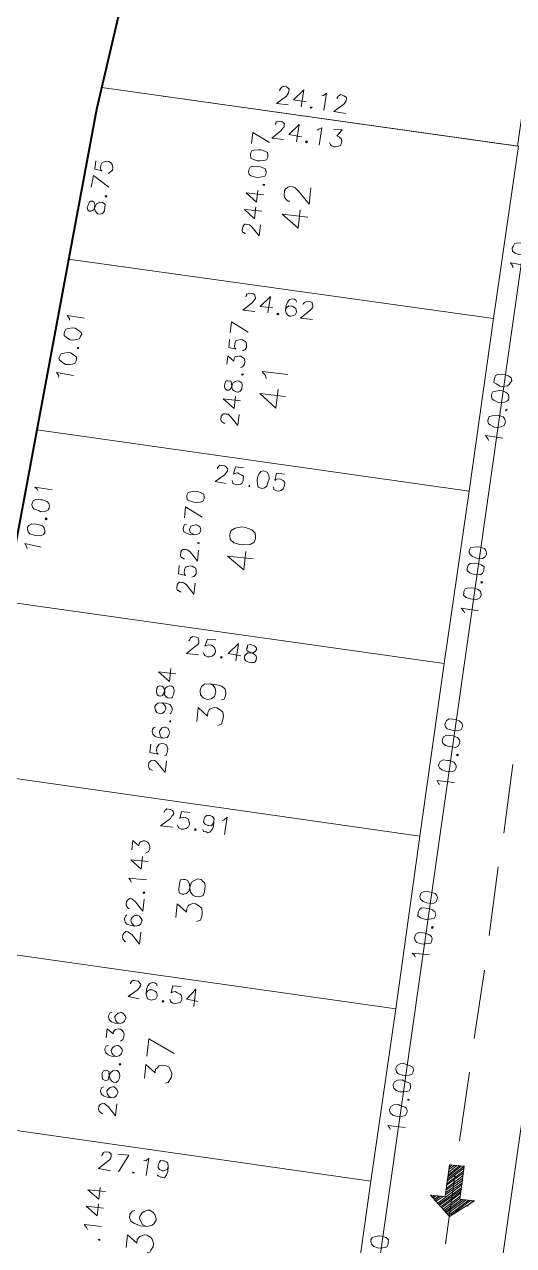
# Model space of a CAD drawing. Header units: metres. Extents: x -977055 to 805873, y -1033982 to 242021.
# Drawn here: x 2396.6 to 2424.8, y 828 to 898.4 of the extents above; entities that cross this region are included whole.
import ezdxf

# ---------------------------------------------------------------- set-up
doc = ezdxf.new("R2010")
doc.units = ezdxf.units.M
for name, color, linetype in [('PDF_acera', 7, 'Continuous'), ('PDF_areas por lote', 7, 'Continuous'), ('PDF_COTAS', 7, 'Continuous'), ('PDF_linea de centro', 7, 'Continuous'), ('PDF_LOTES', 7, 'Continuous'), ('PDF_No. lotes', 7, 'Continuous'), ('PDF_Poligono Ceres', 7, 'Continuous'), ('PDF_VIAS', 7, 'Continuous')]:
    doc.layers.add(name, color=color, linetype=linetype)

# ---------------------------------------------------------------- blocks, each defined once
blk = doc.blocks.new('CALLE')
at = {"layer": 'PDF_acera', "lineweight": 9}
blk.add_lwpolyline([(-252.9576, -89.201952), (-307.105344, -49.702464), (-306.046944, -17.865792), (-307.317024, -16.51104), (-314.76816, -16.257024), (-401.895648, -17.950464), (-475.348608, -28.280448), (-505.661184, -25.18992), (-527.252544, -16.595712), (-544.694976, -0.169344), (-560.697984, 15.706656), (-555.067296, 23.07312), (-538.30224, 6.435072), (-522.299232, -8.67888), (-503.417376, -16.172352), (-483.942816, -18.162144), (-475.517952, -19.008864), (-402.61536, -8.763552), (-314.725824, -7.070112), (-69.8544, -15.410304), (-68.457312, -14.097888), (-67.94928, 1.100736)], dxfattribs=at)
blk.add_lwpolyline([(-135.305856, -20.1096), (-136.575936, -18.712512), (-191.655072, -16.849728), (-193.009824, -18.119808), (-194.068224, -49.236768), (-192.798144, -50.59152), (-137.719008, -52.454304), (-136.364256, -51.184224)], close=True, dxfattribs=at)
at = {"layer": 'PDF_areas por lote', "lineweight": 9}
for points in [[(-182.383488, 1.90512), (-182.298816, 1.947456), (-182.171808, 2.074464), (-182.171808, 1.27008)], [(-181.325088, 1.27008), (-181.325088, 2.074464), (-181.706112, 1.524096), (-181.155744, 1.524096)], [(-180.56304, 1.27008), (-180.56304, 2.074464), (-180.944064, 1.524096), (-180.393696, 1.524096)], [(-177.006816, 1.778112), (-177.006816, 1.820448), (-176.96448, 1.90512), (-176.922144, 1.947456), (-176.837472, 1.989792), (-176.710464, 1.989792), (-176.625792, 1.947456), (-176.583456, 1.90512), (-176.54112, 1.820448), (-176.54112, 1.735776), (-176.583456, 1.69344), (-176.668128, 1.566432), (-177.049152, 1.185408), (-176.498784, 1.185408)], [(-175.779072, 1.862784), (-175.821408, 1.947456), (-175.948416, 1.989792), (-175.990752, 1.989792), (-176.11776, 1.947456), (-176.202432, 1.820448), (-176.244768, 1.651104), (-176.244768, 1.439424), (-176.202432, 1.312416), (-176.11776, 1.227744), (-175.990752, 1.185408), (-175.948416, 1.185408), (-175.863744, 1.227744), (-175.779072, 1.312416), (-175.736736, 1.397088), (-175.736736, 1.439424), (-175.779072, 1.566432), (-175.863744, 1.651104), (-175.948416, 1.69344), (-175.990752, 1.69344), (-176.11776, 1.651104), (-176.202432, 1.566432), (-176.244768, 1.439424)], [(-173.873952, 1.862784), (-173.916288, 1.947456), (-174.043296, 1.989792), (-174.085632, 1.989792), (-174.21264, 1.947456), (-174.297312, 1.820448), (-174.339648, 1.651104), (-174.339648, 1.439424), (-174.297312, 1.312416), (-174.21264, 1.227744), (-174.085632, 1.185408), (-174.043296, 1.185408), (-173.958624, 1.227744), (-173.873952, 1.312416), (-173.831616, 1.397088), (-173.831616, 1.439424), (-173.873952, 1.566432), (-173.958624, 1.651104), (-174.043296, 1.69344), (-174.085632, 1.69344), (-174.21264, 1.651104), (-174.297312, 1.566432), (-174.339648, 1.439424)], [(-173.535264, 1.989792), (-173.111904, 1.989792), (-173.323584, 1.69344), (-173.238912, 1.69344), (-173.15424, 1.651104), (-173.111904, 1.608768), (-173.069568, 1.48176), (-173.069568, 1.397088), (-173.111904, 1.312416), (-173.196576, 1.227744), (-173.281248, 1.185408), (-173.408256, 1.185408), (-173.535264, 1.227744), (-173.5776, 1.27008), (-173.619936, 1.312416)], [(-172.349856, 1.862784), (-172.392192, 1.947456), (-172.5192, 1.989792), (-172.561536, 1.989792), (-172.688544, 1.947456), (-172.773216, 1.820448), (-172.815552, 1.651104), (-172.815552, 1.439424), (-172.773216, 1.312416), (-172.688544, 1.227744), (-172.561536, 1.185408), (-172.5192, 1.185408), (-172.434528, 1.227744), (-172.349856, 1.312416), (-172.30752, 1.397088), (-172.30752, 1.439424), (-172.349856, 1.566432), (-172.434528, 1.651104), (-172.5192, 1.69344), (-172.561536, 1.69344), (-172.688544, 1.651104), (-172.773216, 1.566432), (-172.815552, 1.439424)], [(-169.047648, 1.566432), (-169.047648, 1.608768), (-169.005312, 1.651104), (-168.962976, 1.69344), (-168.878304, 1.735776), (-168.751296, 1.735776), (-168.666624, 1.69344), (-168.624288, 1.651104), (-168.581952, 1.608768), (-168.581952, 1.524096), (-168.624288, 1.439424), (-168.70896, 1.312416), (-169.089984, 0.931392), (-168.539616, 0.931392)], [(-167.819904, 1.651104), (-167.86224, 1.69344), (-167.989248, 1.735776), (-168.031584, 1.735776), (-168.158592, 1.69344), (-168.243264, 1.608768), (-168.2856, 1.397088), (-168.2856, 1.227744), (-168.243264, 1.0584), (-168.158592, 0.973728), (-168.031584, 0.931392), (-167.989248, 0.931392), (-167.904576, 0.973728), (-167.819904, 1.0584), (-167.777568, 1.185408), (-167.777568, 1.227744), (-167.819904, 1.312416), (-167.904576, 1.397088), (-167.989248, 1.439424), (-168.031584, 1.439424), (-168.158592, 1.397088), (-168.243264, 1.312416), (-168.2856, 1.227744)], [(-167.523552, 1.566432), (-167.523552, 1.608768), (-167.481216, 1.651104), (-167.43888, 1.69344), (-167.354208, 1.735776), (-167.2272, 1.735776), (-167.142528, 1.69344), (-167.100192, 1.651104), (-167.057856, 1.608768), (-167.057856, 1.524096), (-167.100192, 1.439424), (-167.184864, 1.312416), (-167.565888, 0.931392), (-167.01552, 0.931392)], [(-166.295808, 1.608768), (-166.211136, 1.651104), (-166.126464, 1.735776), (-166.126464, 0.931392)], [(-165.279744, 0.931392), (-165.279744, 1.735776), (-165.660768, 1.227744), (-165.068064, 1.227744)], [(-164.814048, 1.735776), (-164.390688, 1.735776), (-164.602368, 1.439424), (-164.517696, 1.439424), (-164.433024, 1.397088), (-164.390688, 1.354752), (-164.348352, 1.27008), (-164.348352, 1.185408), (-164.390688, 1.0584), (-164.47536, 0.973728), (-164.602368, 0.931392), (-164.68704, 0.931392), (-164.814048, 0.973728), (-164.856384, 1.016064), (-164.89872, 1.100736)], [(-161.08848, 1.185408), (-161.08848, 1.227744), (-161.046144, 1.312416), (-161.003808, 1.354752), (-160.919136, 1.397088), (-160.749792, 1.397088), (-160.707456, 1.354752), (-160.66512, 1.312416), (-160.622784, 1.227744), (-160.622784, 1.143072), (-160.66512, 1.0584), (-160.749792, 0.973728), (-161.130816, 0.592704), (-160.580448, 0.592704)], [(-159.903072, 1.397088), (-160.284096, 1.397088), (-160.326432, 1.016064), (-160.284096, 1.0584), (-160.157088, 1.100736), (-160.03008, 1.100736), (-159.945408, 1.0584), (-159.860736, 1.016064), (-159.8184, 0.889056), (-159.8184, 0.804384), (-159.860736, 0.677376), (-159.945408, 0.63504), (-160.03008, 0.592704), (-160.157088, 0.592704), (-160.284096, 0.63504), (-160.326432, 0.63504), (-160.368768, 0.719712)], [(-159.098688, 1.27008), (-159.141024, 1.354752), (-159.225696, 1.397088), (-159.310368, 1.397088), (-159.437376, 1.354752), (-159.522048, 1.227744), (-159.564384, 1.016064), (-159.564384, 0.84672), (-159.522048, 0.677376), (-159.437376, 0.63504), (-159.310368, 0.592704), (-159.268032, 0.592704), (-159.18336, 0.63504), (-159.098688, 0.677376), (-159.056352, 0.804384), (-159.056352, 0.84672), (-159.098688, 0.973728), (-159.18336, 1.016064), (-159.268032, 1.0584), (-159.310368, 1.0584), (-159.437376, 1.016064), (-159.522048, 0.973728), (-159.564384, 0.84672)], [(-157.955616, 1.100736), (-157.997952, 1.016064), (-158.082624, 0.931392), (-158.167296, 0.889056), (-158.209632, 0.889056), (-158.33664, 0.931392), (-158.421312, 1.016064), (-158.463648, 1.100736), (-158.463648, 1.143072), (-158.421312, 1.27008), (-158.33664, 1.354752), (-158.209632, 1.397088), (-158.167296, 1.397088), (-158.082624, 1.354752), (-157.997952, 1.27008), (-157.955616, 1.100736), (-157.955616, 0.931392), (-157.997952, 0.719712), (-158.082624, 0.63504), (-158.167296, 0.592704), (-158.251968, 0.592704), (-158.378976, 0.63504), (-158.421312, 0.677376)], [(-156.558528, 0.592704), (-156.558528, 1.397088), (-156.939552, 0.84672), (-156.346848, 0.84672)], [(-152.790624, 0.762048), (-152.790624, 0.804384), (-152.748288, 0.889056), (-152.748288, 0.931392), (-152.663616, 0.973728), (-152.494272, 0.973728), (-152.4096, 0.931392), (-152.367264, 0.889056), (-152.367264, 0.804384), (-152.367264, 0.762048), (-152.367264, 0.677376), (-152.451936, 0.550368), (-152.83296, 0.169344), (-152.324928, 0.169344)], [(-151.605216, 0.973728), (-151.98624, 0.973728), (-152.028576, 0.63504), (-151.98624, 0.677376), (-151.901568, 0.719712), (-151.77456, 0.719712), (-151.647552, 0.677376), (-151.605216, 0.592704), (-151.56288, 0.465696), (-151.56288, 0.381024), (-151.605216, 0.296352), (-151.647552, 0.21168), (-151.77456, 0.169344), (-151.901568, 0.169344), (-151.98624, 0.21168), (-152.028576, 0.254016), (-152.070912, 0.338688)], [(-151.266528, 0.762048), (-151.266528, 0.804384), (-151.224192, 0.889056), (-151.224192, 0.931392), (-151.13952, 0.973728), (-150.970176, 0.973728), (-150.885504, 0.931392), (-150.843168, 0.889056), (-150.843168, 0.804384), (-150.843168, 0.762048), (-150.843168, 0.677376), (-150.92784, 0.550368), (-151.308864, 0.169344), (-150.800832, 0.169344)], [(-149.700096, 0.84672), (-149.700096, 0.931392), (-149.827104, 0.973728), (-149.911776, 0.973728), (-150.038784, 0.931392), (-150.08112, 0.804384), (-150.123456, 0.63504), (-150.123456, 0.42336), (-150.08112, 0.296352), (-150.038784, 0.21168), (-149.911776, 0.169344), (-149.86944, 0.169344), (-149.742432, 0.21168), (-149.700096, 0.296352), (-149.65776, 0.381024), (-149.65776, 0.42336), (-149.700096, 0.550368), (-149.742432, 0.63504), (-149.86944, 0.677376), (-149.911776, 0.677376), (-150.038784, 0.63504), (-150.08112, 0.550368), (-150.123456, 0.42336)], [(-149.276736, 0.169344), (-148.895712, 0.973728), (-149.403744, 0.973728)], [(-144.873792, -0.42336), (-144.873792, -0.381024), (-144.831456, -0.296352), (-144.831456, -0.254016), (-144.746784, -0.21168), (-144.57744, -0.21168), (-144.492768, -0.254016), (-144.450432, -0.296352), (-144.450432, -0.381024), (-144.450432, -0.42336), (-144.450432, -0.508032), (-144.535104, -0.63504), (-144.916128, -1.016064), (-144.408096, -1.016064)], [(-143.773056, -1.016064), (-143.773056, -0.21168), (-144.15408, -0.762048), (-143.603712, -0.762048)], [(-142.164288, -0.21168), (-141.783264, -0.21168), (-141.994944, -0.508032), (-141.867936, -0.508032), (-141.783264, -0.550368), (-141.783264, -0.592704), (-141.740928, -0.719712), (-141.740928, -0.804384), (-141.783264, -0.889056), (-141.8256, -0.973728), (-141.952608, -1.016064), (-142.079616, -1.016064), (-142.164288, -0.973728), (-142.206624, -0.931392), (-142.24896, -0.84672)], [(-141.021216, -0.21168), (-141.40224, -0.21168), (-141.444576, -0.550368), (-141.40224, -0.508032), (-141.317568, -0.465696), (-141.19056, -0.465696), (-141.063552, -0.508032), (-141.021216, -0.592704), (-140.97888, -0.719712), (-140.97888, -0.804384), (-141.021216, -0.889056), (-141.063552, -0.973728), (-141.19056, -1.016064), (-141.317568, -1.016064), (-141.40224, -0.973728), (-141.444576, -0.931392), (-141.486912, -0.84672)], [(-140.597856, -1.016064), (-140.216832, -0.21168), (-140.724864, -0.21168)], [(-136.11024, -0.42336), (-136.11024, -0.381024), (-136.067904, -0.338688), (-136.067904, -0.296352), (-135.983232, -0.254016), (-135.813888, -0.254016), (-135.729216, -0.296352), (-135.68688, -0.338688), (-135.68688, -0.381024), (-135.68688, -0.465696), (-135.68688, -0.550368), (-135.771552, -0.677376), (-136.152576, -1.0584), (-135.644544, -1.0584)], [(-135.009504, -1.0584), (-135.009504, -0.254016), (-135.390528, -0.762048), (-134.84016, -0.762048)], [(-134.247456, -1.0584), (-134.247456, -0.254016), (-134.62848, -0.762048), (-134.078112, -0.762048)], [(-131.834304, -1.0584), (-131.45328, -0.254016), (-131.961312, -0.254016)]]:
    blk.add_lwpolyline(points, dxfattribs=at)
for points in [[(-175.313376, 1.989792), (-175.440384, 1.947456), (-175.48272, 1.862784), (-175.48272, 1.778112), (-175.440384, 1.69344), (-175.355712, 1.69344), (-175.186368, 1.651104), (-175.101696, 1.608768), (-175.017024, 1.524096), (-174.974688, 1.439424), (-174.974688, 1.312416), (-175.017024, 1.27008), (-175.05936, 1.227744), (-175.186368, 1.185408), (-175.313376, 1.185408), (-175.440384, 1.227744), (-175.48272, 1.27008), (-175.525056, 1.312416), (-175.525056, 1.439424), (-175.48272, 1.524096), (-175.398048, 1.608768), (-175.27104, 1.651104), (-175.144032, 1.69344), (-175.05936, 1.69344), (-175.017024, 1.778112), (-175.017024, 1.862784), (-175.05936, 1.947456), (-175.186368, 1.989792)], [(-182.806848, 1.354752), (-182.806848, 1.312416), (-182.806848, 1.27008), (-182.764512, 1.312416)], [(-174.678336, 1.27008), (-174.720672, 1.227744), (-174.678336, 1.185408), (-174.636, 1.227744)], [(-157.48992, 1.397088), (-157.616928, 1.354752), (-157.659264, 1.27008), (-157.659264, 1.185408), (-157.616928, 1.100736), (-157.532256, 1.0584), (-157.362912, 1.016064), (-157.27824, 1.016064), (-157.193568, 0.931392), (-157.151232, 0.84672), (-157.151232, 0.719712), (-157.193568, 0.63504), (-157.235904, 0.63504), (-157.320576, 0.592704), (-157.48992, 0.592704), (-157.616928, 0.63504), (-157.659264, 0.63504), (-157.7016, 0.719712), (-157.7016, 0.84672), (-157.659264, 0.931392), (-157.574592, 1.016064), (-157.447584, 1.016064), (-157.320576, 1.0584), (-157.235904, 1.100736), (-157.193568, 1.185408), (-157.193568, 1.27008), (-157.235904, 1.354752), (-157.320576, 1.397088)], [(-166.719168, 1.016064), (-166.761504, 0.973728), (-166.719168, 0.931392), (-166.676832, 0.973728)], [(-158.76, 0.63504), (-158.802336, 0.63504), (-158.76, 0.592704), (-158.717664, 0.63504)], [(-148.430016, 0.973728), (-148.557024, 0.931392), (-148.59936, 0.804384), (-148.641696, 0.63504), (-148.641696, 0.508032), (-148.59936, 0.338688), (-148.557024, 0.21168), (-148.430016, 0.169344), (-148.345344, 0.169344), (-148.218336, 0.21168), (-148.176, 0.338688), (-148.133664, 0.508032), (-148.133664, 0.63504), (-148.176, 0.804384), (-148.218336, 0.931392), (-148.345344, 0.973728)], [(-150.462144, 0.254016), (-150.50448, 0.21168), (-150.462144, 0.169344), (-150.462144, 0.21168)], [(-143.222688, -0.21168), (-143.30736, -0.254016), (-143.349696, -0.338688), (-143.349696, -0.42336), (-143.30736, -0.465696), (-143.265024, -0.508032), (-143.09568, -0.550368), (-142.968672, -0.592704), (-142.926336, -0.677376), (-142.884, -0.762048), (-142.884, -0.84672), (-142.926336, -0.931392), (-142.926336, -0.973728), (-143.053344, -1.016064), (-143.222688, -1.016064), (-143.30736, -0.973728), (-143.349696, -0.931392), (-143.392032, -0.84672), (-143.392032, -0.762048), (-143.349696, -0.677376), (-143.30736, -0.592704), (-143.180352, -0.550368), (-143.011008, -0.508032), (-142.926336, -0.465696), (-142.926336, -0.42336), (-142.926336, -0.338688), (-142.926336, -0.254016), (-143.053344, -0.21168)], [(-133.273728, -0.254016), (-133.400736, -0.296352), (-133.443072, -0.381024), (-133.485408, -0.592704), (-133.485408, -0.719712), (-133.443072, -0.889056), (-133.400736, -1.016064), (-133.273728, -1.0584), (-133.189056, -1.0584), (-133.062048, -1.016064), (-133.019712, -0.889056), (-132.977376, -0.719712), (-132.977376, -0.592704), (-133.019712, -0.381024), (-133.062048, -0.296352), (-133.189056, -0.254016)], [(-132.51168, -0.254016), (-132.638688, -0.296352), (-132.681024, -0.381024), (-132.72336, -0.592704), (-132.72336, -0.719712), (-132.681024, -0.889056), (-132.638688, -1.016064), (-132.51168, -1.0584), (-132.427008, -1.0584), (-132.3, -1.016064), (-132.257664, -0.889056), (-132.215328, -0.719712), (-132.215328, -0.592704), (-132.257664, -0.381024), (-132.3, -0.296352), (-132.427008, -0.254016)], [(-142.545312, -0.931392), (-142.587648, -0.973728), (-142.545312, -1.016064), (-142.545312, -0.973728)], [(-133.78176, -0.973728), (-133.824096, -1.016064), (-133.78176, -1.0584), (-133.78176, -1.016064)]]:
    blk.add_lwpolyline(points, close=True, dxfattribs=at)
at = {"layer": 'PDF_COTAS', "lineweight": 9}
for points in [[(-151.56288, 8.001504), (-151.478208, 8.04384), (-151.3512, 8.128512), (-151.435872, 7.366464)], [(-148.895712, 7.789824), (-148.81104, 7.83216), (-148.726368, 7.959168), (-148.768704, 7.154784)], [(-143.603712, 7.4088), (-143.51904, 7.4088), (-143.392032, 7.535808), (-143.434368, 6.731424)], [(-140.936544, 7.19712), (-140.851872, 7.19712), (-140.724864, 7.324128), (-140.7672, 6.519744)], [(-134.670816, 6.054048), (-134.20512, 6.816096), (-134.755488, 6.858432)], [(-133.527744, 6.77376), (-133.908768, 6.77376), (-133.951104, 6.435072), (-133.951104, 6.477408), (-133.824096, 6.519744), (-133.697088, 6.519744), (-133.57008, 6.477408), (-133.527744, 6.392736), (-133.485408, 6.265728), (-133.485408, 6.181056), (-133.527744, 6.096384), (-133.612416, 6.011712), (-133.739424, 5.969376), (-133.866432, 5.969376), (-133.951104, 6.054048), (-133.99344, 6.096384), (-134.035776, 6.13872)], [(-129.421152, -1.27008), (-129.378816, -1.27008), (-129.294144, -1.312416), (-129.251808, -1.354752), (-129.209472, -1.397088), (-129.209472, -1.566432), (-129.251808, -1.651104), (-129.294144, -1.69344), (-129.378816, -1.69344), (-129.463488, -1.69344), (-129.54816, -1.651104), (-129.632832, -1.608768), (-130.013856, -1.185408), (-130.013856, -1.735776)], [(-130.056192, -2.32848), (-129.251808, -2.370816), (-129.75984, -1.947456), (-129.802176, -2.54016)], [(-129.421152, -3.217536), (-129.421152, -3.302208), (-129.294144, -3.429216), (-130.098528, -3.38688)], [(-129.505824, -3.937248), (-129.463488, -3.937248), (-129.378816, -3.979584), (-129.33648, -4.02192), (-129.294144, -4.064256), (-129.33648, -4.2336), (-129.378816, -4.318272), (-129.378816, -4.360608), (-129.463488, -4.360608), (-129.54816, -4.360608), (-129.632832, -4.318272), (-129.717504, -4.275936), (-130.098528, -3.852576), (-130.140864, -4.402944)], [(-176.32944, -11.43072), (-176.244768, -11.388384), (-176.160096, -11.303712), (-176.160096, -12.108096)], [(-168.327936, -11.727072), (-168.243264, -11.684736), (-168.158592, -11.557728), (-168.158592, -12.362112)], [(-160.326432, -11.981088), (-160.284096, -11.938752), (-160.157088, -11.85408), (-160.157088, -12.658464)], [(-152.367264, -12.27744), (-152.282592, -12.235104), (-152.155584, -12.108096), (-152.19792, -12.91248)], [(-144.36576, -12.531456), (-144.281088, -12.48912), (-144.15408, -12.362112), (-144.196416, -13.166496)], [(-136.364256, -12.785472), (-136.279584, -12.785472), (-136.152576, -12.658464), (-136.194912, -13.462848)]]:
    blk.add_lwpolyline(points, dxfattribs=at)
for points in [[(-150.673824, 8.086176), (-150.800832, 8.04384), (-150.885504, 7.959168), (-150.92784, 7.747488), (-150.92784, 7.662816), (-150.92784, 7.451136), (-150.843168, 7.324128), (-150.758496, 7.281792), (-150.673824, 7.281792), (-150.546816, 7.324128), (-150.462144, 7.4088), (-150.419808, 7.62048), (-150.419808, 7.705152), (-150.419808, 7.916832), (-150.50448, 8.04384), (-150.589152, 8.086176)], [(-149.530752, 8.001504), (-149.65776, 7.959168), (-149.742432, 7.874496), (-149.784768, 7.662816), (-149.827104, 7.578144), (-149.784768, 7.366464), (-149.700096, 7.239456), (-149.615424, 7.19712), (-149.530752, 7.19712), (-149.403744, 7.239456), (-149.319072, 7.324128), (-149.276736, 7.535808), (-149.276736, 7.62048), (-149.276736, 7.83216), (-149.361408, 7.959168), (-149.488416, 8.001504)], [(-150.123456, 7.324128), (-150.165792, 7.281792), (-150.123456, 7.239456), (-150.08112, 7.281792)], [(-142.714656, 7.493472), (-142.799328, 7.451136), (-142.884, 7.324128), (-142.968672, 7.154784), (-142.968672, 7.027776), (-142.926336, 6.858432), (-142.884, 6.731424), (-142.756992, 6.689088), (-142.67232, 6.689088), (-142.587648, 6.689088), (-142.502976, 6.816096), (-142.418304, 6.98544), (-142.418304, 7.112448), (-142.46064, 7.281792), (-142.502976, 7.4088), (-142.629984, 7.451136)], [(-141.571584, 7.366464), (-141.656256, 7.366464), (-141.740928, 7.239456), (-141.8256, 7.070112), (-141.8256, 6.943104), (-141.783264, 6.77376), (-141.740928, 6.646752), (-141.61392, 6.604416), (-141.529248, 6.56208), (-141.444576, 6.604416), (-141.359904, 6.731424), (-141.275232, 6.900768), (-141.275232, 7.027776), (-141.317568, 7.19712), (-141.359904, 7.324128), (-141.486912, 7.366464)], [(-135.68688, 6.943104), (-135.813888, 6.900768), (-135.856224, 6.816096), (-135.856224, 6.77376), (-135.813888, 6.689088), (-135.771552, 6.646752), (-135.602208, 6.56208), (-135.4752, 6.519744), (-135.432864, 6.435072), (-135.390528, 6.392736), (-135.390528, 6.265728), (-135.432864, 6.181056), (-135.4752, 6.13872), (-135.602208, 6.13872), (-135.771552, 6.13872), (-135.856224, 6.181056), (-135.89856, 6.223392), (-135.940896, 6.308064), (-135.940896, 6.435072), (-135.89856, 6.477408), (-135.813888, 6.56208), (-135.68688, 6.604416), (-135.517536, 6.604416), (-135.432864, 6.646752), (-135.390528, 6.731424), (-135.390528, 6.816096), (-135.432864, 6.858432), (-135.559872, 6.900768)], [(-142.164288, 6.689088), (-142.206624, 6.689088), (-142.164288, 6.646752), (-142.121952, 6.646752)], [(-135.094176, 6.181056), (-135.136512, 6.13872), (-135.094176, 6.096384), (-135.05184, 6.13872)], [(-179.589312, 1.143072), (-179.546976, 1.69344), (-179.165952, 1.312416), (-179.08128, 1.227744), (-178.996608, 1.185408), (-178.911936, 1.185408), (-178.827264, 1.185408), (-178.784928, 1.227744), (-178.742592, 1.312416), (-178.742592, 1.48176), (-178.784928, 1.566432), (-178.827264, 1.566432), (-178.911936, 1.608768), (-178.954272, 1.608768), (-178.911936, 1.608768), (-178.827264, 1.566432), (-178.784928, 1.566432), (-178.742592, 1.48176), (-178.742592, 1.312416), (-178.784928, 1.227744), (-178.827264, 1.185408), (-178.911936, 1.185408), (-178.996608, 1.185408), (-179.08128, 1.227744), (-179.165952, 1.312416), (-179.546976, 1.69344)], [(-171.587808, 0.677376), (-171.545472, 1.185408), (-171.206784, 0.804384), (-171.079776, 0.719712), (-170.995104, 0.677376), (-170.910432, 0.677376), (-170.868096, 0.719712), (-170.82576, 0.762048), (-170.783424, 0.804384), (-170.783424, 0.973728), (-170.783424, 1.0584), (-170.82576, 1.100736), (-170.910432, 1.143072), (-170.952768, 1.143072), (-170.910432, 1.143072), (-170.82576, 1.100736), (-170.783424, 1.0584), (-170.783424, 0.973728), (-170.783424, 0.804384), (-170.82576, 0.762048), (-170.868096, 0.719712), (-170.910432, 0.677376), (-170.995104, 0.677376), (-171.079776, 0.719712), (-171.206784, 0.804384), (-171.545472, 1.185408)], [(-178.784928, 0.889056), (-178.784928, 0.381024), (-179.589312, 0.762048), (-178.784928, 0.381024)], [(-179.546976, 0.084672), (-179.546976, 0.127008), (-179.589312, 0.084672), (-179.546976, 0.042336)], [(-179.546976, 0.084672), (-179.546976, 0.127008), (-179.589312, 0.084672), (-179.546976, 0.042336)], [(-171.333792, 0.381024), (-171.206784, 0.338688), (-171.122112, 0.254016), (-171.122112, 0.127008), (-171.164448, 0), (-171.206784, -0.084672), (-171.333792, -0.127008), (-171.376128, -0.127008), (-171.503136, -0.084672), (-171.545472, 0), (-171.587808, 0.127008), (-171.587808, 0.169344), (-171.545472, 0.296352), (-171.4608, 0.338688), (-171.333792, 0.381024), (-171.122112, 0.381024), (-170.952768, 0.338688), (-170.82576, 0.254016), (-170.783424, 0.127008), (-170.783424, 0.042336), (-170.82576, -0.042336), (-170.910432, -0.084672), (-170.82576, -0.042336), (-170.783424, 0.042336), (-170.783424, 0.127008), (-170.82576, 0.254016), (-170.952768, 0.338688), (-171.122112, 0.381024), (-171.333792, 0.381024), (-171.4608, 0.338688), (-171.545472, 0.296352), (-171.587808, 0.169344), (-171.587808, 0.127008), (-171.545472, 0), (-171.503136, -0.084672), (-171.376128, -0.127008), (-171.333792, -0.127008), (-171.206784, -0.084672), (-171.164448, 0), (-171.122112, 0.127008), (-171.122112, 0.254016), (-171.206784, 0.338688)], [(-163.586304, 0), (-163.586304, 0.550368), (-163.20528, 0.127008), (-163.078272, 0.084672), (-163.035936, 0.042336), (-162.951264, 0), (-162.866592, 0.042336), (-162.824256, 0.084672), (-162.78192, 0.169344), (-162.78192, 0.338688), (-162.824256, 0.381024), (-162.866592, 0.42336), (-162.951264, 0.465696), (-162.866592, 0.42336), (-162.824256, 0.381024), (-162.78192, 0.338688), (-162.78192, 0.169344), (-162.824256, 0.084672), (-162.866592, 0.042336), (-162.951264, 0), (-163.035936, 0.042336), (-163.078272, 0.084672), (-163.20528, 0.127008), (-163.586304, 0.550368)], [(-155.5848, -0.338688), (-155.5848, 0.21168), (-155.203776, -0.169344), (-155.119104, -0.254016), (-155.034432, -0.296352), (-154.94976, -0.296352), (-154.865088, -0.254016), (-154.822752, -0.254016), (-154.780416, -0.169344), (-154.780416, 0), (-154.822752, 0.084672), (-154.865088, 0.127008), (-154.94976, 0.127008), (-154.992096, 0.169344), (-154.94976, 0.127008), (-154.865088, 0.127008), (-154.822752, 0.084672), (-154.780416, 0), (-154.780416, -0.169344), (-154.822752, -0.254016), (-154.865088, -0.254016), (-154.94976, -0.296352), (-155.034432, -0.296352), (-155.119104, -0.254016), (-155.203776, -0.169344), (-155.5848, 0.21168)], [(-179.631648, -0.508032), (-178.827264, -0.550368), (-178.954272, -0.42336), (-178.954272, -0.338688), (-178.954272, -0.42336), (-178.827264, -0.550368)], [(-171.545472, -0.42336), (-171.587808, -0.381024), (-171.630144, -0.42336), (-171.587808, -0.465696)], [(-171.545472, -0.42336), (-171.587808, -0.381024), (-171.630144, -0.42336), (-171.587808, -0.465696)], [(-163.459296, -0.21168), (-163.543968, -0.254016), (-163.586304, -0.296352), (-163.62864, -0.42336), (-163.62864, -0.508032), (-163.586304, -0.63504), (-163.501632, -0.719712), (-163.374624, -0.762048), (-163.332288, -0.762048), (-163.20528, -0.719712), (-163.120608, -0.677376), (-163.078272, -0.550368), (-163.078272, -0.42336), (-163.120608, -0.296352), (-163.162944, -0.296352), (-162.824256, -0.338688), (-162.824256, -0.719712), (-162.824256, -0.338688), (-163.162944, -0.296352), (-163.120608, -0.296352), (-163.078272, -0.42336), (-163.078272, -0.550368), (-163.120608, -0.677376), (-163.20528, -0.719712), (-163.332288, -0.762048), (-163.374624, -0.762048), (-163.501632, -0.719712), (-163.586304, -0.63504), (-163.62864, -0.508032), (-163.62864, -0.42336), (-163.586304, -0.296352), (-163.543968, -0.254016)], [(-155.457792, -0.550368), (-155.542464, -0.592704), (-155.5848, -0.63504), (-155.627136, -0.762048), (-155.627136, -0.84672), (-155.5848, -0.973728), (-155.500128, -1.0584), (-155.415456, -1.100736), (-155.330784, -1.100736), (-155.203776, -1.0584), (-155.119104, -0.973728), (-155.076768, -0.889056), (-155.076768, -0.762048), (-155.119104, -0.63504), (-155.16144, -0.592704), (-154.822752, -0.677376), (-154.822752, -1.0584), (-154.822752, -0.677376), (-155.16144, -0.592704), (-155.119104, -0.63504), (-155.076768, -0.762048), (-155.076768, -0.889056), (-155.119104, -0.973728), (-155.203776, -1.0584), (-155.330784, -1.100736), (-155.415456, -1.100736), (-155.500128, -1.0584), (-155.5848, -0.973728), (-155.627136, -0.84672), (-155.627136, -0.762048), (-155.5848, -0.63504), (-155.542464, -0.592704)], [(-147.625632, -0.762048), (-147.583296, -0.254016), (-147.244608, -0.63504), (-147.1176, -0.719712), (-147.032928, -0.762048), (-146.948256, -0.762048), (-146.90592, -0.719712), (-146.863584, -0.677376), (-146.821248, -0.592704), (-146.821248, -0.465696), (-146.821248, -0.381024), (-146.863584, -0.338688), (-146.948256, -0.296352), (-146.990592, -0.296352), (-146.948256, -0.296352), (-146.863584, -0.338688), (-146.821248, -0.381024), (-146.821248, -0.465696), (-146.821248, -0.592704), (-146.863584, -0.677376), (-146.90592, -0.719712), (-146.948256, -0.762048), (-147.032928, -0.762048), (-147.1176, -0.719712), (-147.244608, -0.63504), (-147.583296, -0.254016)], [(-179.546976, -1.016064), (-179.589312, -1.0584), (-179.631648, -1.185408), (-179.631648, -1.227744), (-179.631648, -1.354752), (-179.50464, -1.439424), (-179.335296, -1.48176), (-179.123616, -1.48176), (-178.954272, -1.439424), (-178.911936, -1.397088), (-178.8696, -1.27008), (-178.8696, -1.227744), (-178.8696, -1.100736), (-178.954272, -1.0584), (-179.08128, -1.016064), (-179.123616, -1.016064), (-179.208288, -1.016064), (-179.29296, -1.100736), (-179.335296, -1.227744), (-179.335296, -1.27008), (-179.29296, -1.354752), (-179.250624, -1.439424), (-179.123616, -1.48176), (-179.250624, -1.439424), (-179.29296, -1.354752), (-179.335296, -1.27008), (-179.335296, -1.227744), (-179.29296, -1.100736), (-179.208288, -1.016064), (-179.123616, -1.016064), (-179.08128, -1.016064), (-178.954272, -1.0584), (-178.8696, -1.100736), (-178.8696, -1.227744), (-178.8696, -1.27008), (-178.911936, -1.397088), (-178.954272, -1.439424), (-179.123616, -1.48176), (-179.335296, -1.48176), (-179.50464, -1.439424), (-179.631648, -1.354752), (-179.631648, -1.227744), (-179.631648, -1.185408), (-179.589312, -1.0584)], [(-171.4608, -0.719712), (-171.545472, -0.762048), (-171.587808, -0.804384), (-171.630144, -0.889056), (-171.630144, -1.016064), (-171.587808, -1.143072), (-171.545472, -1.227744), (-171.418464, -1.27008), (-171.333792, -1.27008), (-171.206784, -1.227744), (-171.164448, -1.143072), (-171.122112, -1.016064), (-171.079776, -0.931392), (-171.122112, -0.804384), (-171.164448, -0.762048), (-170.82576, -0.804384), (-170.82576, -1.185408), (-170.82576, -0.804384), (-171.164448, -0.762048), (-171.122112, -0.804384), (-171.079776, -0.931392), (-171.122112, -1.016064), (-171.164448, -1.143072), (-171.206784, -1.227744), (-171.333792, -1.27008), (-171.418464, -1.27008), (-171.545472, -1.227744), (-171.587808, -1.143072), (-171.630144, -1.016064), (-171.630144, -0.889056), (-171.587808, -0.804384), (-171.545472, -0.762048)], [(-163.543968, -1.0584), (-163.586304, -1.016064), (-163.62864, -1.0584), (-163.586304, -1.100736)], [(-163.543968, -1.0584), (-163.586304, -1.016064), (-163.62864, -1.0584), (-163.586304, -1.100736)], [(-147.456288, -1.016064), (-147.54096, -1.0584), (-147.583296, -1.0584), (-147.625632, -1.185408), (-147.625632, -1.312416), (-147.583296, -1.439424), (-147.54096, -1.48176), (-147.413952, -1.524096), (-147.32928, -1.524096), (-147.202272, -1.524096), (-147.159936, -1.439424), (-147.1176, -1.312416), (-147.075264, -1.227744), (-147.1176, -1.100736), (-147.159936, -1.0584), (-146.821248, -1.100736), (-146.821248, -1.48176), (-146.821248, -1.100736), (-147.159936, -1.0584), (-147.1176, -1.100736), (-147.075264, -1.227744), (-147.1176, -1.312416), (-147.159936, -1.439424), (-147.202272, -1.524096), (-147.32928, -1.524096), (-147.413952, -1.524096), (-147.54096, -1.48176), (-147.583296, -1.439424), (-147.625632, -1.312416), (-147.625632, -1.185408), (-147.583296, -1.0584), (-147.54096, -1.0584)], [(-139.624128, -1.227744), (-139.624128, -0.677376), (-139.243104, -1.0584), (-139.116096, -1.143072), (-139.031424, -1.185408), (-138.989088, -1.185408), (-138.904416, -1.143072), (-138.86208, -1.143072), (-138.819744, -1.0584), (-138.819744, -0.889056), (-138.86208, -0.804384), (-138.86208, -0.762048), (-138.946752, -0.762048), (-138.989088, -0.719712), (-138.946752, -0.762048), (-138.86208, -0.762048), (-138.86208, -0.804384), (-138.819744, -0.889056), (-138.819744, -1.0584), (-138.86208, -1.143072), (-138.904416, -1.143072), (-138.989088, -1.185408), (-139.031424, -1.185408), (-139.116096, -1.143072), (-139.243104, -1.0584), (-139.624128, -0.677376)], [(-171.418464, -2.032128), (-171.376128, -1.48176), (-170.868096, -1.862784), (-171.67248, -1.862784), (-170.868096, -1.862784), (-171.376128, -1.48176)], [(-163.543968, -1.397088), (-163.62864, -1.439424), (-163.62864, -1.566432), (-163.670976, -1.651104), (-163.62864, -1.735776), (-163.501632, -1.820448), (-163.332288, -1.862784), (-163.120608, -1.862784), (-162.9936, -1.862784), (-162.908928, -1.778112), (-162.866592, -1.651104), (-162.866592, -1.608768), (-162.866592, -1.524096), (-162.951264, -1.439424), (-163.078272, -1.397088), (-163.120608, -1.397088), (-163.20528, -1.397088), (-163.289952, -1.48176), (-163.332288, -1.608768), (-163.332288, -1.651104), (-163.332288, -1.778112), (-163.247616, -1.820448), (-163.120608, -1.862784), (-163.247616, -1.820448), (-163.332288, -1.778112), (-163.332288, -1.651104), (-163.332288, -1.608768), (-163.289952, -1.48176), (-163.20528, -1.397088), (-163.120608, -1.397088), (-163.078272, -1.397088), (-162.951264, -1.439424), (-162.866592, -1.524096), (-162.866592, -1.608768), (-162.866592, -1.651104), (-162.908928, -1.778112), (-162.9936, -1.862784), (-163.120608, -1.862784), (-163.332288, -1.862784), (-163.501632, -1.820448), (-163.62864, -1.735776), (-163.670976, -1.651104), (-163.62864, -1.566432), (-163.62864, -1.439424)], [(-155.542464, -1.397088), (-155.5848, -1.354752), (-155.627136, -1.397088), (-155.5848, -1.439424)], [(-155.542464, -1.397088), (-155.5848, -1.354752), (-155.627136, -1.397088), (-155.5848, -1.439424)], [(-139.370112, -2.032128), (-139.370112, -1.439424), (-138.86208, -1.862784), (-139.624128, -1.820448), (-138.86208, -1.862784), (-139.370112, -1.439424)], [(-131.622624, -1.69344), (-131.622624, -1.143072), (-131.2416, -1.524096), (-131.114592, -1.608768), (-131.072256, -1.651104), (-130.987584, -1.651104), (-130.902912, -1.651104), (-130.860576, -1.608768), (-130.81824, -1.524096), (-130.81824, -1.354752), (-130.860576, -1.27008), (-130.902912, -1.27008), (-130.987584, -1.227744), (-130.902912, -1.27008), (-130.860576, -1.27008), (-130.81824, -1.354752), (-130.81824, -1.524096), (-130.860576, -1.608768), (-130.902912, -1.651104), (-130.987584, -1.651104), (-131.072256, -1.651104), (-131.114592, -1.608768), (-131.2416, -1.524096), (-131.622624, -1.143072)], [(-163.670976, -2.413152), (-162.866592, -2.455488), (-162.9936, -2.32848), (-163.035936, -2.243808), (-162.9936, -2.32848), (-162.866592, -2.455488)], [(-155.415456, -2.286144), (-155.37312, -1.69344), (-154.865088, -2.1168), (-155.669472, -2.074464), (-154.865088, -2.1168), (-155.37312, -1.69344)], [(-147.583296, -1.820448), (-147.625632, -1.820448), (-147.667968, -1.820448), (-147.625632, -1.862784)], [(-147.583296, -1.820448), (-147.625632, -1.820448), (-147.667968, -1.820448), (-147.625632, -1.862784)], [(-146.863584, -2.413152), (-146.90592, -2.286144), (-147.032928, -2.201472), (-147.202272, -2.159136), (-147.32928, -2.159136), (-147.498624, -2.201472), (-147.625632, -2.243808), (-147.667968, -2.370816), (-147.667968, -2.455488), (-147.625632, -2.54016), (-147.54096, -2.624832), (-147.32928, -2.667168), (-147.202272, -2.709504), (-147.032928, -2.667168), (-146.90592, -2.582496), (-146.863584, -2.455488)], [(-146.863584, -2.413152), (-146.90592, -2.286144), (-147.032928, -2.201472), (-147.202272, -2.159136), (-147.32928, -2.159136), (-147.498624, -2.201472), (-147.625632, -2.243808), (-147.667968, -2.370816), (-147.667968, -2.455488), (-147.625632, -2.54016), (-147.54096, -2.624832), (-147.32928, -2.667168), (-147.202272, -2.709504), (-147.032928, -2.667168), (-146.90592, -2.582496), (-146.863584, -2.455488)], [(-139.581792, -2.286144), (-139.624128, -2.243808), (-139.666464, -2.286144), (-139.624128, -2.32848)], [(-139.581792, -2.286144), (-139.624128, -2.243808), (-139.666464, -2.286144), (-139.624128, -2.32848)], [(-131.410944, -2.497824), (-131.368608, -1.90512), (-130.860576, -2.32848), (-131.66496, -2.286144), (-130.860576, -2.32848), (-131.368608, -1.90512)], [(-154.865088, -2.667168), (-154.907424, -2.54016), (-154.992096, -2.54016), (-155.076768, -2.497824), (-155.16144, -2.54016), (-155.203776, -2.624832), (-155.246112, -2.794176), (-155.288448, -2.878848), (-155.330784, -2.96352), (-155.415456, -3.005856), (-155.542464, -3.005856), (-155.627136, -2.96352), (-155.669472, -2.921184), (-155.669472, -2.794176), (-155.669472, -2.667168), (-155.627136, -2.54016), (-155.5848, -2.497824), (-155.542464, -2.455488), (-155.415456, -2.455488), (-155.330784, -2.497824), (-155.246112, -2.582496), (-155.246112, -2.709504), (-155.203776, -2.836512), (-155.16144, -2.921184), (-155.076768, -2.96352), (-154.992096, -2.96352), (-154.94976, -2.921184), (-154.907424, -2.836512)], [(-154.865088, -2.667168), (-154.907424, -2.54016), (-154.992096, -2.54016), (-155.076768, -2.497824), (-155.16144, -2.54016), (-155.203776, -2.624832), (-155.246112, -2.794176), (-155.288448, -2.878848), (-155.330784, -2.96352), (-155.415456, -3.005856), (-155.542464, -3.005856), (-155.627136, -2.96352), (-155.669472, -2.921184), (-155.669472, -2.794176), (-155.669472, -2.667168), (-155.627136, -2.54016), (-155.5848, -2.497824), (-155.542464, -2.455488), (-155.415456, -2.455488), (-155.330784, -2.497824), (-155.246112, -2.582496), (-155.246112, -2.709504), (-155.203776, -2.836512), (-155.16144, -2.921184), (-155.076768, -2.96352), (-154.992096, -2.96352), (-154.94976, -2.921184), (-154.907424, -2.836512)], [(-139.412448, -2.624832), (-139.28544, -2.667168), (-139.200768, -2.75184), (-139.200768, -2.878848), (-139.200768, -2.921184), (-139.243104, -3.005856), (-139.28544, -3.090528), (-139.412448, -3.132864), (-139.454784, -3.132864), (-139.581792, -3.090528), (-139.624128, -3.005856), (-139.666464, -2.878848), (-139.666464, -2.836512), (-139.624128, -2.75184), (-139.539456, -2.667168), (-139.412448, -2.624832), (-139.200768, -2.624832), (-139.031424, -2.667168), (-138.904416, -2.75184), (-138.86208, -2.878848), (-138.86208, -2.96352), (-138.904416, -3.048192), (-138.989088, -3.090528), (-138.904416, -3.048192), (-138.86208, -2.96352), (-138.86208, -2.878848), (-138.904416, -2.75184), (-139.031424, -2.667168), (-139.200768, -2.624832), (-139.412448, -2.624832), (-139.539456, -2.667168), (-139.624128, -2.75184), (-139.666464, -2.836512), (-139.666464, -2.878848), (-139.624128, -3.005856), (-139.581792, -3.090528), (-139.454784, -3.132864), (-139.412448, -3.132864), (-139.28544, -3.090528), (-139.243104, -3.005856), (-139.200768, -2.921184), (-139.200768, -2.878848), (-139.200768, -2.75184), (-139.28544, -2.667168)], [(-131.580288, -2.75184), (-131.622624, -2.709504), (-131.66496, -2.75184), (-131.622624, -2.794176)], [(-131.580288, -2.75184), (-131.622624, -2.709504), (-131.66496, -2.75184), (-131.622624, -2.794176)], [(-130.013856, -2.794176), (-130.013856, -2.75184), (-130.056192, -2.794176), (-130.013856, -2.836512)], [(-147.54096, -2.921184), (-147.625632, -2.96352), (-147.667968, -2.96352), (-147.710304, -3.090528), (-147.710304, -3.217536), (-147.667968, -3.302208), (-147.583296, -3.38688), (-147.456288, -3.429216), (-147.413952, -3.429216), (-147.286944, -3.429216), (-147.202272, -3.344544), (-147.159936, -3.217536), (-147.159936, -3.090528), (-147.202272, -3.005856), (-147.244608, -2.96352), (-146.90592, -3.005856), (-146.90592, -3.38688), (-146.90592, -3.005856), (-147.244608, -2.96352), (-147.202272, -3.005856), (-147.159936, -3.090528), (-147.159936, -3.217536), (-147.202272, -3.344544), (-147.286944, -3.429216), (-147.413952, -3.429216), (-147.456288, -3.429216), (-147.583296, -3.38688), (-147.667968, -3.302208), (-147.710304, -3.217536), (-147.710304, -3.090528), (-147.667968, -2.96352), (-147.625632, -2.96352)], [(-139.7088, -3.894912), (-139.7088, -3.344544), (-139.327776, -3.725568), (-139.200768, -3.81024), (-139.158432, -3.852576), (-139.07376, -3.852576), (-138.989088, -3.81024), (-138.946752, -3.81024), (-138.904416, -3.725568), (-138.904416, -3.556224), (-138.946752, -3.471552), (-138.989088, -3.429216), (-139.031424, -3.38688), (-139.07376, -3.38688), (-139.031424, -3.38688), (-138.989088, -3.429216), (-138.946752, -3.471552), (-138.904416, -3.556224), (-138.904416, -3.725568), (-138.946752, -3.81024), (-138.989088, -3.81024), (-139.07376, -3.852576), (-139.158432, -3.852576), (-139.200768, -3.81024), (-139.327776, -3.725568), (-139.7088, -3.344544)], [(-131.707296, -3.344544), (-130.902912, -3.38688), (-130.987584, -3.259872), (-131.02992, -3.1752), (-130.987584, -3.259872), (-130.902912, -3.38688)], [(-131.537952, -3.81024), (-131.622624, -3.852576), (-131.66496, -3.894912), (-131.707296, -4.02192), (-131.707296, -4.106592), (-131.66496, -4.2336), (-131.622624, -4.318272), (-131.495616, -4.360608), (-131.410944, -4.360608), (-131.283936, -4.318272), (-131.283936, -4.275936), (-131.2416, -4.2336), (-131.199264, -4.106592), (-130.902912, -4.318272), (-130.902912, -3.937248), (-130.902912, -4.318272), (-131.199264, -4.106592), (-131.2416, -4.2336), (-131.283936, -4.275936), (-131.283936, -4.318272), (-131.410944, -4.360608), (-131.495616, -4.360608), (-131.622624, -4.318272), (-131.66496, -4.2336), (-131.707296, -4.106592), (-131.707296, -4.02192), (-131.66496, -3.894912), (-131.622624, -3.852576)], [(-181.536768, -11.092032), (-181.663776, -11.134368), (-181.748448, -11.261376), (-181.790784, -11.43072), (-181.790784, -11.557728), (-181.748448, -11.769408), (-181.706112, -11.85408), (-181.579104, -11.896416), (-181.494432, -11.896416), (-181.367424, -11.896416), (-181.282752, -11.769408), (-181.240416, -11.557728), (-181.240416, -11.473056), (-181.282752, -11.261376), (-181.367424, -11.134368), (-181.452096, -11.092032)], [(-175.440384, -11.303712), (-175.567392, -11.346048), (-175.652064, -11.473056), (-175.6944, -11.6424), (-175.6944, -11.769408), (-175.652064, -11.938752), (-175.609728, -12.06576), (-175.48272, -12.108096), (-175.398048, -12.108096), (-175.27104, -12.06576), (-175.228704, -11.981088), (-175.186368, -11.769408), (-175.144032, -11.684736), (-175.186368, -11.473056), (-175.27104, -11.346048), (-175.398048, -11.303712)], [(-174.297312, -11.346048), (-174.42432, -11.388384), (-174.508992, -11.515392), (-174.551328, -11.684736), (-174.551328, -11.811744), (-174.508992, -11.981088), (-174.466656, -12.108096), (-174.339648, -12.150432), (-174.254976, -12.150432), (-174.127968, -12.108096), (-174.085632, -12.023424), (-174.043296, -11.811744), (-174.00096, -11.727072), (-174.043296, -11.515392), (-174.127968, -11.388384), (-174.254976, -11.346048)], [(-173.535264, -11.388384), (-173.662272, -11.43072), (-173.746944, -11.515392), (-173.78928, -11.727072), (-173.78928, -11.811744), (-173.746944, -12.023424), (-173.704608, -12.150432), (-173.5776, -12.192768), (-173.492928, -12.192768), (-173.36592, -12.150432), (-173.323584, -12.023424), (-173.281248, -11.85408), (-173.238912, -11.727072), (-173.281248, -11.557728), (-173.36592, -11.43072), (-173.492928, -11.388384)], [(-167.43888, -11.600064), (-167.565888, -11.6424), (-167.65056, -11.727072), (-167.692896, -11.938752), (-167.692896, -12.023424), (-167.65056, -12.235104), (-167.608224, -12.362112), (-167.481216, -12.404448), (-167.396544, -12.404448), (-167.311872, -12.362112), (-167.2272, -12.235104), (-167.184864, -12.06576), (-167.184864, -11.938752), (-167.184864, -11.769408), (-167.269536, -11.6424), (-167.396544, -11.600064)], [(-166.295808, -11.6424), (-166.422816, -11.6424), (-166.507488, -11.769408), (-166.549824, -11.981088), (-166.549824, -12.06576), (-166.507488, -12.27744), (-166.465152, -12.404448), (-166.338144, -12.446784), (-166.253472, -12.446784), (-166.1688, -12.404448), (-166.084128, -12.27744), (-166.041792, -12.108096), (-166.041792, -11.981088), (-166.041792, -11.769408), (-166.126464, -11.684736), (-166.253472, -11.6424)], [(-165.53376, -11.6424), (-165.660768, -11.684736), (-165.74544, -11.811744), (-165.787776, -11.981088), (-165.787776, -12.108096), (-165.787776, -12.27744), (-165.703104, -12.404448), (-165.576096, -12.446784), (-165.491424, -12.446784), (-165.406752, -12.404448), (-165.32208, -12.319776), (-165.279744, -12.108096), (-165.279744, -12.023424), (-165.279744, -11.811744), (-165.364416, -11.684736), (-165.491424, -11.6424)], [(-174.890016, -12.06576), (-174.890016, -12.108096), (-174.890016, -12.150432), (-174.84768, -12.108096)], [(-166.888512, -12.319776), (-166.930848, -12.362112), (-166.888512, -12.404448), (-166.846176, -12.362112)], [(-159.479712, -11.85408), (-159.564384, -11.896416), (-159.649056, -12.023424), (-159.691392, -12.192768), (-159.691392, -12.319776), (-159.691392, -12.48912), (-159.60672, -12.616128), (-159.479712, -12.658464), (-159.39504, -12.658464), (-159.310368, -12.616128), (-159.225696, -12.531456), (-159.18336, -12.319776), (-159.18336, -12.235104), (-159.18336, -12.023424), (-159.268032, -11.896416), (-159.39504, -11.85408)], [(-158.33664, -11.896416), (-158.421312, -11.938752), (-158.505984, -12.06576), (-158.54832, -12.235104), (-158.54832, -12.362112), (-158.54832, -12.531456), (-158.463648, -12.658464), (-158.33664, -12.7008), (-158.251968, -12.7008), (-158.167296, -12.658464), (-158.082624, -12.573792), (-158.040288, -12.362112), (-158.040288, -12.235104), (-158.040288, -12.06576), (-158.12496, -11.938752), (-158.251968, -11.896416)], [(-157.574592, -11.938752), (-157.659264, -11.981088), (-157.743936, -12.06576), (-157.786272, -12.27744), (-157.786272, -12.362112), (-157.786272, -12.573792), (-157.7016, -12.7008), (-157.574592, -12.743136), (-157.48992, -12.743136), (-157.405248, -12.7008), (-157.320576, -12.573792), (-157.27824, -12.404448), (-157.27824, -12.27744), (-157.27824, -12.108096), (-157.362912, -11.981088), (-157.48992, -11.938752)], [(-151.478208, -12.150432), (-151.56288, -12.150432), (-151.647552, -12.27744), (-151.689888, -12.48912), (-151.689888, -12.573792), (-151.689888, -12.785472), (-151.605216, -12.91248), (-151.478208, -12.954816), (-151.435872, -12.954816), (-151.308864, -12.91248), (-151.224192, -12.785472), (-151.181856, -12.616128), (-151.181856, -12.48912), (-151.224192, -12.27744), (-151.266528, -12.192768), (-151.393536, -12.150432)], [(-150.335136, -12.192768), (-150.419808, -12.192768), (-150.50448, -12.319776), (-150.546816, -12.48912), (-150.546816, -12.616128), (-150.546816, -12.827808), (-150.462144, -12.91248), (-150.335136, -12.954816), (-150.2928, -12.954816), (-150.165792, -12.954816), (-150.08112, -12.827808), (-150.038784, -12.658464), (-150.038784, -12.531456), (-150.08112, -12.319776), (-150.123456, -12.235104), (-150.250464, -12.192768)], [(-149.573088, -12.192768), (-149.65776, -12.235104), (-149.742432, -12.362112), (-149.784768, -12.531456), (-149.827104, -12.658464), (-149.784768, -12.827808), (-149.700096, -12.954816), (-149.573088, -12.997152), (-149.530752, -12.997152), (-149.403744, -12.954816), (-149.319072, -12.870144), (-149.276736, -12.658464), (-149.276736, -12.531456), (-149.319072, -12.362112), (-149.361408, -12.235104), (-149.488416, -12.192768)], [(-158.887008, -12.616128), (-158.929344, -12.658464), (-158.887008, -12.7008), (-158.844672, -12.658464)], [(-150.885504, -12.870144), (-150.92784, -12.91248), (-150.885504, -12.954816), (-150.843168, -12.91248)], [(-143.476704, -12.404448), (-143.603712, -12.446784), (-143.646048, -12.531456), (-143.73072, -12.743136), (-143.73072, -12.870144), (-143.688384, -13.039488), (-143.603712, -13.166496), (-143.476704, -13.208832), (-143.434368, -13.208832), (-143.30736, -13.166496), (-143.222688, -13.081824), (-143.180352, -12.870144), (-143.180352, -12.743136), (-143.222688, -12.573792), (-143.265024, -12.446784), (-143.392032, -12.404448)], [(-142.333632, -12.446784), (-142.46064, -12.48912), (-142.502976, -12.573792), (-142.587648, -12.785472), (-142.587648, -12.91248), (-142.545312, -13.081824), (-142.46064, -13.208832), (-142.375968, -13.251168), (-142.291296, -13.251168), (-142.164288, -13.208832), (-142.079616, -13.081824), (-142.03728, -12.91248), (-142.03728, -12.785472), (-142.079616, -12.616128), (-142.121952, -12.48912), (-142.24896, -12.446784)], [(-141.571584, -12.48912), (-141.698592, -12.48912), (-141.740928, -12.616128), (-141.8256, -12.785472), (-141.8256, -12.91248), (-141.783264, -13.12416), (-141.698592, -13.208832), (-141.61392, -13.251168), (-141.529248, -13.293504), (-141.40224, -13.251168), (-141.317568, -13.12416), (-141.275232, -12.954816), (-141.275232, -12.827808), (-141.317568, -12.616128), (-141.359904, -12.531456), (-141.486912, -12.48912)], [(-135.4752, -12.658464), (-135.602208, -12.7008), (-135.68688, -12.827808), (-135.729216, -12.997152), (-135.729216, -13.12416), (-135.68688, -13.33584), (-135.602208, -13.420512), (-135.517536, -13.462848), (-135.432864, -13.462848), (-135.305856, -13.462848), (-135.221184, -13.33584), (-135.178848, -13.166496), (-135.178848, -13.039488), (-135.221184, -12.827808), (-135.26352, -12.743136), (-135.390528, -12.7008)], [(-142.884, -13.166496), (-142.926336, -13.166496), (-142.884, -13.208832), (-142.841664, -13.208832)]]:
    blk.add_lwpolyline(points, close=True, dxfattribs=at)
at = {"layer": 'PDF_linea de centro', "lineweight": 9}
for points in [[(-178.107552, -14.60592), (-181.282752, -14.521248)], [(-173.323584, -14.775264), (-176.498784, -14.648256)], [(-168.581952, -14.944608), (-171.757152, -14.8176)], [(-163.797984, -15.071616), (-166.973184, -14.986944)], [(-159.056352, -15.24096), (-162.231552, -15.156288)]]:
    blk.add_lwpolyline(points, dxfattribs=at)
at = {"layer": 'PDF_LOTES', "lineweight": 20}
for points in [[(-186.024384, 11.727072), (-178.02288, 10.922688), (-178.784928, -10.79568), (-186.786432, -10.541664)], [(-178.02288, 10.922688), (-170.063712, 10.16064), (-170.783424, -11.092032), (-178.784928, -10.79568)], [(-170.063712, 10.16064), (-163.035936, 9.440928), (-162.062208, 9.356256), (-162.78192, -11.346048), (-170.783424, -11.092032)], [(-162.062208, 9.356256), (-154.10304, 8.763552), (-154.780416, -11.600064), (-162.78192, -11.346048)], [(-154.10304, 8.763552), (-146.101536, 8.128512), (-146.778912, -11.896416), (-154.780416, -11.600064)], [(-146.101536, 8.128512), (-138.142368, 7.535808), (-138.777408, -12.150432), (-146.778912, -11.896416)], [(-138.142368, 7.535808), (-131.156928, 6.98544), (-130.140864, 6.858432), (-130.775904, -12.446784), (-138.777408, -12.150432)], [(-116.720352, 5.207328), (-130.140864, 6.858432), (-130.775904, -12.404448), (-117.355392, -12.870144)]]:
    blk.add_lwpolyline(points, close=True, dxfattribs=at)
at = {"layer": 'PDF_No. lotes', "lineweight": 20}
for points in [[(-183.018528, 0.042336), (-182.425824, 0.042336), (-182.764512, -0.42336), (-182.595168, -0.42336), (-182.46816, -0.508032), (-182.425824, -0.550368), (-182.341152, -0.719712), (-182.341152, -0.84672), (-182.425824, -1.016064), (-182.510496, -1.100736), (-182.67984, -1.185408), (-182.849184, -1.185408), (-183.018528, -1.100736), (-183.1032, -1.0584), (-183.145536, -0.931392)], [(-181.282752, -0.169344), (-181.325088, -0.042336), (-181.494432, 0.042336), (-181.62144, 0.042336), (-181.790784, -0.042336), (-181.875456, -0.21168), (-181.960128, -0.508032), (-181.960128, -0.762048), (-181.875456, -1.016064), (-181.790784, -1.100736), (-181.62144, -1.185408), (-181.536768, -1.185408), (-181.367424, -1.100736), (-181.282752, -1.016064), (-181.19808, -0.84672), (-181.19808, -0.762048), (-181.282752, -0.592704), (-181.367424, -0.508032), (-181.536768, -0.42336), (-181.62144, -0.42336), (-181.790784, -0.508032), (-181.875456, -0.592704), (-181.960128, -0.762048)], [(-175.186368, 0.042336), (-174.551328, 0.042336), (-174.890016, -0.42336), (-174.720672, -0.42336), (-174.636, -0.508032), (-174.551328, -0.550368), (-174.508992, -0.719712), (-174.508992, -0.84672), (-174.551328, -1.016064), (-174.678336, -1.100736), (-174.84768, -1.185408), (-175.017024, -1.185408), (-175.186368, -1.100736), (-175.27104, -1.0584), (-175.313376, -0.931392)], [(-173.916288, -1.185408), (-173.36592, 0.042336), (-174.170304, 0.042336)], [(-167.692896, -0.592704), (-167.057856, -0.592704), (-167.396544, -1.0584), (-167.2272, -1.0584), (-167.100192, -1.100736), (-167.057856, -1.143072), (-166.973184, -1.312416), (-166.973184, -1.439424), (-167.057856, -1.608768), (-167.142528, -1.735776), (-167.354208, -1.778112), (-167.523552, -1.778112), (-167.692896, -1.735776), (-167.735232, -1.651104), (-167.777568, -1.566432)], [(-158.632992, -0.592704), (-157.997952, -0.592704), (-158.33664, -1.0584), (-158.167296, -1.0584), (-158.040288, -1.100736), (-157.997952, -1.143072), (-157.91328, -1.312416), (-157.91328, -1.439424), (-157.997952, -1.608768), (-158.082624, -1.735776), (-158.251968, -1.778112), (-158.421312, -1.778112), (-158.632992, -1.735776), (-158.675328, -1.651104), (-158.717664, -1.566432)], [(-156.85488, -0.973728), (-156.897216, -1.143072), (-157.024224, -1.27008), (-157.193568, -1.312416), (-157.235904, -1.312416), (-157.405248, -1.27008), (-157.532256, -1.143072), (-157.574592, -0.973728), (-157.574592, -0.931392), (-157.532256, -0.762048), (-157.405248, -0.63504), (-157.235904, -0.592704), (-157.193568, -0.592704), (-157.024224, -0.63504), (-156.897216, -0.762048), (-156.85488, -0.973728), (-156.85488, -1.27008), (-156.897216, -1.566432), (-157.024224, -1.735776), (-157.193568, -1.778112), (-157.320576, -1.778112), (-157.48992, -1.735776), (-157.532256, -1.608768)], [(-150.92784, -2.370816), (-150.92784, -1.185408), (-151.478208, -1.989792), (-150.631488, -1.989792)], [(-143.349696, -3.048192), (-143.349696, -1.862784), (-143.9424, -2.667168), (-143.053344, -2.667168)], [(-142.629984, -2.074464), (-142.502976, -2.032128), (-142.333632, -1.862784), (-142.333632, -3.048192)], [(-135.05184, -3.1752), (-135.05184, -1.989792), (-135.602208, -2.794176), (-134.755488, -2.794176)], [(-134.4168, -2.286144), (-134.4168, -2.201472), (-134.374464, -2.1168), (-134.289792, -2.032128), (-134.20512, -1.989792), (-133.951104, -1.989792), (-133.866432, -2.032128), (-133.78176, -2.1168), (-133.739424, -2.201472), (-133.739424, -2.32848), (-133.78176, -2.455488), (-133.908768, -2.624832), (-134.459136, -3.1752), (-133.697088, -3.1752)]]:
    blk.add_lwpolyline(points, dxfattribs=at)
for points in [[(-166.38048, -0.592704), (-166.549824, -0.63504), (-166.59216, -0.762048), (-166.59216, -0.84672), (-166.549824, -0.973728), (-166.422816, -1.0584), (-166.211136, -1.100736), (-165.999456, -1.143072), (-165.914784, -1.27008), (-165.830112, -1.397088), (-165.830112, -1.566432), (-165.914784, -1.651104), (-165.95712, -1.735776), (-166.126464, -1.778112), (-166.38048, -1.778112), (-166.549824, -1.735776), (-166.59216, -1.651104), (-166.634496, -1.566432), (-166.634496, -1.397088), (-166.59216, -1.27008), (-166.465152, -1.143072), (-166.295808, -1.100736), (-166.084128, -1.0584), (-165.95712, -0.973728), (-165.914784, -0.84672), (-165.914784, -0.762048), (-165.95712, -0.63504), (-166.126464, -0.592704)], [(-149.996448, -1.185408), (-150.165792, -1.227744), (-150.2928, -1.397088), (-150.335136, -1.69344), (-150.335136, -1.862784), (-150.2928, -2.159136), (-150.165792, -2.32848), (-149.996448, -2.370816), (-149.911776, -2.370816), (-149.742432, -2.32848), (-149.615424, -2.159136), (-149.530752, -1.862784), (-149.530752, -1.69344), (-149.615424, -1.397088), (-149.742432, -1.227744), (-149.911776, -1.185408)]]:
    blk.add_lwpolyline(points, close=True, dxfattribs=at)
at = {"layer": 'PDF_Poligono Ceres', "lineweight": 40}
blk.add_lwpolyline([(-194.914944, 12.616128), (-163.035936, 9.440928), (-131.156928, 6.98544), (-107.364096, 4.064256), (-99.320256, 3.513888), (-82.470528, 2.75184), (-67.441248, 1.0584), (-46.738944, 0.254016), (-22.819104, 0.63504), (0, 0), (0.804384, -14.267232), (2.582496, -27.137376), (2.709504, -32.260032), (6.265728, -47.882016), (10.16064, -63.334656), (13.54752, -78.236928), (16.595712, -94.028256)], dxfattribs=at)
at = {"layer": 'PDF_VIAS', "lineweight": 20}
blk.add_lwpolyline([(-179.123616, -13.589856), (-179.123616, -14.267232), (-177.641856, -14.309568), (-177.641856, -14.986944), (-179.165952, -14.944608), (-179.165952, -15.621984), (-180.012672, -14.563584)], close=True, dxfattribs=at)
at = {"layer": 'PDF_VIAS', "lineweight": 9}
for points in [[(-178.615584, -14.986944), (-179.50464, -14.013216)], [(-178.488576, -14.986944), (-179.462304, -13.97088)], [(-179.123616, -14.18256), (-179.377632, -13.886208)], [(-179.123616, -14.055552), (-179.335296, -13.843872)], [(-179.123616, -13.97088), (-179.29296, -13.801536)], [(-179.123616, -13.843872), (-179.250624, -13.716864)], [(-179.123616, -13.7592), (-179.208288, -13.674528)], [(-179.123616, -13.632192), (-179.123616, -13.589856)], [(-179.165952, -15.367968), (-179.970336, -14.521248)], [(-179.165952, -15.24096), (-179.885664, -14.478912)], [(-179.165952, -15.156288), (-179.843328, -14.39424)], [(-179.165952, -15.02928), (-179.800992, -14.351904)], [(-179.123616, -14.944608), (-179.758656, -14.309568)], [(-179.038944, -14.944608), (-179.71632, -14.224896)], [(-178.911936, -14.944608), (-179.631648, -14.18256)], [(-178.827264, -14.944608), (-179.589312, -14.140224)], [(-178.700256, -14.986944), (-179.546976, -14.055552)], [(-178.403904, -14.986944), (-179.038944, -14.267232)], [(-178.276896, -14.986944), (-178.954272, -14.267232)], [(-178.192224, -14.986944), (-178.827264, -14.267232)], [(-178.065216, -14.986944), (-178.742592, -14.267232)], [(-177.938208, -14.986944), (-178.615584, -14.267232)], [(-177.853536, -14.986944), (-178.530912, -14.267232)], [(-177.726528, -14.986944), (-178.403904, -14.267232)], [(-177.641856, -14.986944), (-178.319232, -14.267232)], [(-177.641856, -14.859936), (-178.192224, -14.309568)], [(-177.641856, -14.775264), (-178.107552, -14.309568)], [(-177.641856, -14.648256), (-177.980544, -14.309568)], [(-177.641856, -14.563584), (-177.853536, -14.309568)], [(-177.641856, -14.436576), (-177.768864, -14.309568)], [(-177.641856, -14.351904), (-177.641856, -14.309568)], [(-179.165952, -15.45264), (-179.928, -14.648256)], [(-179.165952, -15.579648), (-179.462304, -15.283296)]]:
    blk.add_lwpolyline(points, dxfattribs=at)

msp = doc.modelspace()

# ---------------------------------------------------------------- block references
at = {"xscale": 1.255773352820658, "yscale": 1.255773352820658, "zscale": 1.255773352820658, "rotation": 83.85573648860341}
msp.add_blockref('CALLE', (2427.15058, 1056.36283, 1015.371), dxfattribs=at)

doc.saveas('drawing.dxf')
